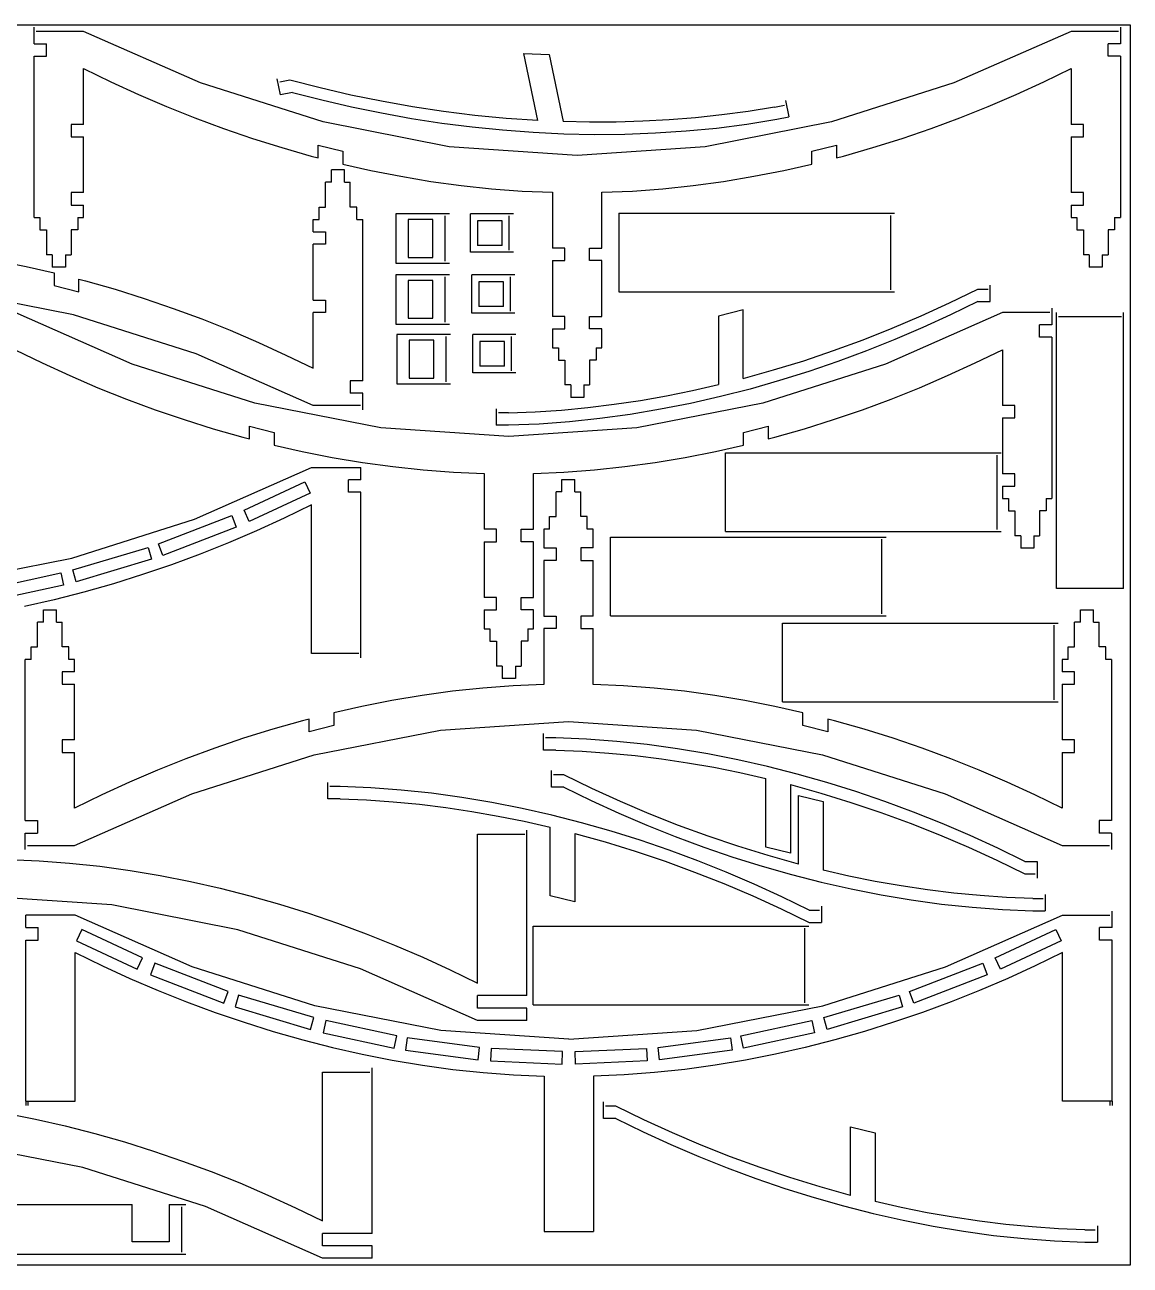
# Model space of a CAD drawing. Extents: x -2700 to 2700, y -1800 to 1800.
# Drawn here: x -510 to 2700, y -1800 to 1800 of the extents above; entities that cross this region are included whole.
import ezdxf

# ---------------------------------------------------------------- set-up
doc = ezdxf.new("R2010")
doc.units = 0
doc.header["$MEASUREMENT"] = 0
doc.layers.get('0').update_dxf_attribs({"linetype": 'CONTINUOUS'})

msp = doc.modelspace()

# ---------------------------------------------------------------- linework, layer by layer
for p, q in [((-2700, 1800), (2641.9, 1800)), ((2641.9, 1800), (2700, 1800)), ((2700, 1800), (2700, -1800)), ((-482.9, 1745), (-482.9, 1793)), ((-339.5, 1781), (-476.9, 1781)), ((0.6, 1631.4), (-339.5, 1781)), ((2528.3, 1781), (2188.2, 1631.4)), ((2665.7, 1781), (2528.3, 1781)), ((2671.7, 1793), (2671.7, 1745)), ((-482.9, 1745), (-447.1, 1745)), ((-447.1, 1709), (-447.1, 1745)), ((2635.8, 1709), (2635.8, 1745)), ((2671.7, 1745), (2635.8, 1745)), ((-482.9, 1709), (-447.1, 1709)), ((-482.9, 1240.9), (-482.9, 1709)), ((939.3, 1717.2), (1013.2, 1713.9)), ((979.4, 1522.1), (939.3, 1717.2)), ((1013.2, 1713.9), (1053.2, 1518.9)), ((2671.7, 1709), (2635.8, 1709)), ((2671.7, 1709), (2671.7, 1240.9)), ((-339.5, 1510.9), (-339.5, 1673)), ((-339.5, 1673), (-260.3, 1634.4)), ((2449, 1634.4), (2528.3, 1673)), ((2528.3, 1673), (2528.3, 1510.9)), ((-260.3, 1634.4), (-180, 1597.6)), ((356.4, 1518), (0.6, 1631.4)), ((232.2, 1596.6), (222.5, 1643.6)), ((260.1, 1639.1), (230.8, 1633.1)), ((347.9, 1616.6), (260.1, 1639.1)), ((2188.2, 1631.4), (1832.3, 1518)), ((2368.7, 1597.6), (2449, 1634.4)), ((-180, 1597.6), (-98.6, 1562.7)), ((267.3, 1603.8), (232.2, 1596.6)), ((267.3, 1603.8), (352.7, 1581.9)), ((436.5, 1596.2), (347.9, 1616.6)), ((525.9, 1578), (436.5, 1596.2)), ((2287.3, 1562.7), (2368.7, 1597.6)), ((-98.6, 1562.7), (-16.2, 1529.8)), ((352.7, 1581.9), (438.8, 1562)), ((438.8, 1562), (525.5, 1544.2)), ((615.7, 1562.1), (525.9, 1578)), ((706.1, 1548.5), (615.7, 1562.1)), ((796.9, 1537.2), (706.1, 1548.5)), ((1590.8, 1548.8), (1514.6, 1538.5)), ((1666.7, 1561.1), (1590.8, 1548.8)), ((1666.7, 1561.1), (1695.9, 1567.1)), ((1699.4, 1580.1), (1709, 1533.1)), ((2204.9, 1529.8), (2287.3, 1562.7)), ((-16.2, 1529.8), (67.1, 1498.9)), ((722.8, 1446.1), (356.4, 1518)), ((525.5, 1544.2), (612.8, 1528.5)), ((612.8, 1528.5), (700.6, 1515)), ((700.6, 1515), (788.8, 1503.7)), ((888, 1528.4), (796.9, 1537.2)), ((979.4, 1522.1), (888, 1528.4)), ((1130.3, 1517.3), (1053.2, 1518.9)), ((1207.4, 1517.6), (1130.3, 1517.3)), ((1284.5, 1519.9), (1207.4, 1517.6)), ((1361.4, 1524.1), (1284.5, 1519.9)), ((1438.1, 1530.3), (1361.4, 1524.1)), ((1514.6, 1538.5), (1438.1, 1530.3)), ((1832.3, 1518), (1466, 1446.1)), ((1586.4, 1511.8), (1673.9, 1525.9)), ((1673.9, 1525.9), (1709, 1533.1)), ((2121.6, 1498.9), (2204.9, 1529.8)), ((-375.4, 1510.9), (-375.4, 1474.9)), ((-339.5, 1510.9), (-375.4, 1510.9)), ((67.1, 1498.9), (151.2, 1470.1)), ((788.8, 1503.7), (877.3, 1494.7)), ((877.3, 1494.7), (966, 1488.1)), ((966, 1488.1), (1054.9, 1483.8)), ((1054.9, 1483.8), (1143.8, 1482)), ((1143.8, 1482), (1232.7, 1482.7)), ((1232.7, 1482.7), (1321.5, 1486)), ((1321.5, 1486), (1410.1, 1491.9)), ((1410.1, 1491.9), (1498.4, 1500.5)), ((1498.4, 1500.5), (1586.4, 1511.8)), ((2037.5, 1470.1), (2121.6, 1498.9)), ((2564.1, 1510.9), (2528.3, 1510.9)), ((2564.1, 1474.9), (2564.1, 1510.9)), ((-375.4, 1474.9), (-339.5, 1474.9)), ((-339.5, 1312.9), (-339.5, 1474.9)), ((151.2, 1470.1), (236.1, 1443.5)), ((236.1, 1443.5), (321.6, 1419.1)), ((341.6, 1414), (341.6, 1450.9)), ((341.6, 1450.9), (413.3, 1432.9)), ((1094.4, 1420.9), (722.8, 1446.1)), ((1466, 1446.1), (1094.4, 1420.9)), ((1775.5, 1432.9), (1847.2, 1450.9)), ((1847.2, 1450.9), (1847.2, 1414)), ((1867.1, 1419.1), (1952.7, 1443.5)), ((1952.7, 1443.5), (2037.5, 1470.1)), ((2528.3, 1474.9), (2564.1, 1474.9)), ((2528.3, 1474.9), (2528.3, 1312.9)), ((321.6, 1419.1), (341.6, 1414)), ((413.3, 1432.9), (413.3, 1395.9)), ((1775.5, 1395.9), (1775.5, 1432.9)), ((1847.2, 1414), (1867.1, 1419.1)), ((380.5, 1343.1), (380.5, 1379.1)), ((418.5, 1379.1), (380.5, 1379.1)), ((413.3, 1395.9), (494.6, 1377.5)), ((418.5, 1343.1), (418.5, 1379.1)), ((494.6, 1377.5), (581.8, 1360.3)), ((1606.9, 1360.3), (1694.2, 1377.5)), ((1694.2, 1377.5), (1775.5, 1395.9)), ((380.5, 1343.1), (363.6, 1343.1)), ((363.6, 1271.1), (363.6, 1343.1)), ((418.5, 1343.1), (435.3, 1343.1)), ((435.3, 1271.1), (435.3, 1343.1)), ((581.8, 1360.3), (669.4, 1345.6)), ((669.4, 1345.6), (757.4, 1333.6)), ((757.4, 1333.6), (845.7, 1324.2)), ((1343.1, 1324.2), (1431.3, 1333.6)), ((1431.3, 1333.6), (1519.3, 1345.6)), ((1519.3, 1345.6), (1606.9, 1360.3)), ((-375.4, 1312.9), (-375.4, 1276.9)), ((-339.5, 1312.9), (-375.4, 1312.9)), ((845.7, 1324.2), (934.1, 1317.6)), ((934.1, 1317.6), (1022.7, 1313.8)), ((1022.7, 1313.8), (1022.7, 1151.8)), ((1166.1, 1313.8), (1254.6, 1317.6)), ((1166.1, 1151.8), (1166.1, 1313.8)), ((1254.6, 1317.6), (1343.1, 1324.2)), ((2564.1, 1312.9), (2528.3, 1312.9)), ((2564.1, 1276.9), (2564.1, 1312.9)), ((-375.4, 1276.9), (-339.5, 1276.9)), ((-339.5, 1240.9), (-339.5, 1276.9)), ((344.6, 1235.1), (344.6, 1271.1)), ((344.6, 1271.1), (363.6, 1271.1)), ((454.3, 1271.1), (435.3, 1271.1)), ((454.3, 1235.1), (454.3, 1271.1)), ((2528.3, 1276.9), (2564.1, 1276.9)), ((2528.3, 1276.9), (2528.3, 1240.9)), ((-482.9, 1240.9), (-466.1, 1240.9)), ((-466.1, 1240.9), (-466.1, 1204.8)), ((-356.4, 1240.9), (-356.4, 1204.8)), ((-356.4, 1240.9), (-339.5, 1240.9)), ((327.8, 1235.1), (344.6, 1235.1)), ((327.8, 1199.1), (327.8, 1235.1)), ((454.3, 1235.1), (471.2, 1235.1)), ((471.2, 766.9), (471.2, 1235.1)), ((723.1, 1251.7), (567.1, 1251.7)), ((567.1, 1251.7), (567.1, 1108.3)), ((675.1, 1234.8), (603.1, 1234.8)), ((603.1, 1234.8), (603.1, 1125.1)), ((675.1, 1125.1), (675.1, 1234.8)), ((711.1, 1114.3), (711.1, 1245.7)), ((784.5, 1139.7), (784.5, 1251.6)), ((908.9, 1251.6), (784.5, 1251.6)), ((876.7, 1231.5), (804.7, 1231.5)), ((804.7, 1231.5), (804.7, 1159.8)), ((876.7, 1159.8), (876.7, 1231.5)), ((896.9, 1145.7), (896.9, 1245.6)), ((1214.9, 1253), (2015.6, 1253)), ((1214.9, 1253), (1214.9, 1024.9)), ((2003.6, 1247), (2003.6, 1030.9)), ((2528.3, 1240.9), (2545.1, 1240.9)), ((2545.1, 1240.9), (2545.1, 1204.8)), ((2654.8, 1240.9), (2654.8, 1204.8)), ((2654.8, 1240.9), (2671.7, 1240.9)), ((-466.1, 1204.8), (-447.1, 1204.8)), ((-447.1, 1204.8), (-447.1, 1132.8)), ((-375.4, 1204.8), (-375.4, 1132.8)), ((-356.4, 1204.8), (-375.4, 1204.8)), ((327.8, 1199.1), (363.6, 1199.1)), ((363.6, 1199.1), (363.6, 1163.1)), ((2545.1, 1204.8), (2564.1, 1204.8)), ((2564.1, 1204.8), (2564.1, 1132.8)), ((2635.8, 1204.8), (2635.8, 1132.8)), ((2654.8, 1204.8), (2635.8, 1204.8)), ((363.6, 1163.1), (327.8, 1163.1)), ((327.8, 1001), (327.8, 1163.1)), ((876.7, 1159.8), (804.7, 1159.8)), ((-430.2, 1132.8), (-447.1, 1132.8)), ((-430.2, 1132.8), (-430.2, 1096.8)), ((-392.2, 1132.8), (-375.4, 1132.8)), ((-392.2, 1132.8), (-392.2, 1096.8)), ((603.1, 1125.1), (675.1, 1125.1)), ((908.9, 1139.7), (784.5, 1139.7)), ((1058.5, 1151.8), (1022.7, 1151.8)), ((1058.5, 1115.8), (1058.5, 1151.8)), ((1130.2, 1115.8), (1130.2, 1151.8)), ((1130.2, 1151.8), (1166.1, 1151.8)), ((2581, 1132.8), (2564.1, 1132.8)), ((2581, 1132.8), (2581, 1096.8)), ((2619, 1132.8), (2619, 1096.8)), ((2619, 1132.8), (2635.8, 1132.8)), ((-593.6, 1115.7), (-506.3, 1098.5)), ((-506.3, 1098.5), (-425, 1080.1)), ((-392.2, 1096.8), (-430.2, 1096.8)), ((-425, 1080.1), (-425, 1043)), ((567.1, 1108.3), (723.1, 1108.3)), ((1022.7, 1115.8), (1058.5, 1115.8)), ((1022.7, 1115.8), (1022.7, 953.7)), ((1166.1, 1115.8), (1130.2, 1115.8)), ((1166.1, 953.7), (1166.1, 1115.8)), ((2619, 1096.8), (2581, 1096.8)), ((-353.3, 1025), (-353.3, 1061.9)), ((-353.3, 1061.9), (-333.4, 1056.8)), ((-333.4, 1056.8), (-247.8, 1032.5)), ((723.1, 1074.7), (567.1, 1074.7)), ((567.1, 1074.7), (567.1, 931.3)), ((603.1, 1057.8), (603.1, 948.1)), ((675.1, 1057.8), (603.1, 1057.8)), ((675.1, 948.1), (675.1, 1057.8)), ((711.1, 937.3), (711.1, 1068.7)), ((912.6, 1074.6), (788.2, 1074.6)), ((788.2, 962.7), (788.2, 1074.6)), ((808.4, 1054.5), (808.4, 982.8)), ((880.4, 1054.5), (808.4, 1054.5)), ((880.4, 982.8), (880.4, 1054.5)), ((900.6, 968.7), (900.6, 1068.6)), ((2293.1, 996.8), (2293.1, 1044.8)), ((-368.2, 958), (-734.5, 1029.9)), ((-425, 1043), (-353.3, 1025)), ((-247.8, 1032.5), (-163, 1005.9)), ((1214.9, 1024.9), (2015.6, 1024.9)), ((2175.7, 993.1), (2257.2, 1032.8)), ((2257.2, 1032.8), (2287.1, 1032.8)), ((-163, 1005.9), (-78.9, 977.1)), ((-78.9, 977.1), (4.4, 946.2)), ((327.8, 1001), (363.6, 1001)), ((363.6, 1001), (363.6, 965)), ((880.4, 982.8), (808.4, 982.8)), ((1576.1, 972.7), (1504.4, 954.7)), ((1576.1, 773.6), (1576.1, 972.7)), ((2092.9, 955.3), (2175.7, 993.1)), ((2257.2, 996.8), (2178, 958.2)), ((2257.2, 996.8), (2293.1, 996.8)), ((2472.8, 977.2), (2472.8, 929.2)), ((-198.2, 815.5), (-538.4, 965.2)), ((-12.3, 844.6), (-368.2, 958)), ((4.4, 946.2), (86.8, 913.3)), ((363.6, 965), (327.8, 965)), ((327.8, 803), (327.8, 965)), ((603.1, 948.1), (675.1, 948.1)), ((912.6, 962.7), (788.2, 962.7)), ((1058.5, 953.7), (1022.7, 953.7)), ((1058.5, 917.7), (1058.5, 953.7)), ((1130.2, 917.7), (1130.2, 953.7)), ((1130.2, 953.7), (1166.1, 953.7)), ((1504.4, 954.7), (1504.4, 755.6)), ((2329.5, 965.2), (1989.3, 815.5)), ((2009.1, 919.6), (2092.9, 955.3)), ((2178, 958.2), (2097.6, 921.4)), ((2466.8, 965.2), (2329.5, 965.2)), ((2486.2, 164.3), (2486.2, 964.9)), ((2675, 952.9), (2492.2, 952.9)), ((2681, 164.3), (2681, 964.9)), ((86.8, 913.3), (168.2, 878.4)), ((567.1, 931.3), (723.1, 931.3)), ((726.1, 901.4), (570.1, 901.4)), ((570.1, 901.4), (570.1, 758)), ((915.6, 901.4), (791.2, 901.4)), ((791.2, 789.5), (791.2, 901.4)), ((1022.7, 917.7), (1058.5, 917.7)), ((1022.7, 917.7), (1022.7, 862.7)), ((1166.1, 917.7), (1130.2, 917.7)), ((1166.1, 862.7), (1166.1, 917.7)), ((1924.3, 885.9), (2009.1, 919.6)), ((2097.6, 921.4), (2016.2, 886.5)), ((2472.8, 929.2), (2437, 929.2)), ((2437, 893.1), (2437, 929.2)), ((168.2, 878.4), (248.5, 841.6)), ((606.1, 884.6), (606.1, 774.9)), ((678.1, 884.6), (606.1, 884.6)), ((678.1, 774.9), (678.1, 884.6)), ((714.1, 764), (714.1, 895.4)), ((811.4, 881.3), (811.4, 809.6)), ((883.4, 881.3), (811.4, 881.3)), ((883.4, 809.6), (883.4, 881.3)), ((903.6, 795.5), (903.6, 895.4)), ((1838.5, 854.4), (1924.3, 885.9)), ((2016.2, 886.5), (1933.9, 853.6)), ((2472.8, 893.1), (2437, 893.1)), ((2472.8, 893.1), (2472.8, 425)), ((-538.4, 857.1), (-459.1, 818.5)), ((327.8, 694.9), (-12.3, 844.6)), ((248.5, 841.6), (327.8, 803)), ((1022.7, 862.7), (1039.5, 862.7)), ((1039.5, 862.7), (1039.5, 826.7)), ((1149.2, 862.7), (1149.2, 826.7)), ((1149.2, 862.7), (1166.1, 862.7)), ((1751.8, 825.1), (1838.5, 854.4)), ((1933.9, 853.6), (1850.6, 822.7)), ((2250.2, 818.5), (2329.5, 857.1)), ((2329.5, 857.1), (2329.5, 695.1)), ((-459.1, 818.5), (-378.8, 781.7)), ((157.6, 702.1), (-198.2, 815.5)), ((883.4, 809.6), (811.4, 809.6)), ((1039.5, 826.7), (1058.5, 826.7)), ((1058.5, 826.7), (1058.5, 754.7)), ((1130.2, 826.7), (1130.2, 754.7)), ((1149.2, 826.7), (1130.2, 826.7)), ((1576.1, 773.6), (1664.3, 798.2)), ((1989.3, 815.5), (1633.5, 702.1)), ((1664.3, 798.2), (1751.8, 825.1)), ((1766.5, 793.9), (1681.6, 767.3)), ((1850.6, 822.7), (1766.5, 793.9)), ((2169.9, 781.7), (2250.2, 818.5)), ((-378.8, 781.7), (-297.4, 746.8)), ((435.3, 766.9), (435.3, 730.9)), ((471.2, 766.9), (435.3, 766.9)), ((570.1, 758), (726.1, 758)), ((606.1, 774.9), (678.1, 774.9)), ((915.6, 789.5), (791.2, 789.5)), ((1681.6, 767.3), (1596, 742.9)), ((2088.5, 746.8), (2169.9, 781.7)), ((-297.4, 746.8), (-215, 713.9)), ((471.2, 730.9), (435.3, 730.9)), ((471.2, 682.9), (471.2, 730.9)), ((1075.4, 754.7), (1058.5, 754.7)), ((1075.4, 754.7), (1075.4, 718.7)), ((1113.4, 754.7), (1113.4, 718.7)), ((1113.4, 754.7), (1130.2, 754.7)), ((1277.7, 710.1), (1353.6, 723.4)), ((1353.6, 723.4), (1429.2, 738.6)), ((1509.8, 720.9), (1423.1, 701.3)), ((1429.2, 738.6), (1504.4, 755.6)), ((1596, 742.9), (1509.8, 720.9)), ((2006.1, 713.9), (2088.5, 746.8)), ((-215, 713.9), (-131.7, 683)), ((524, 630.2), (157.6, 702.1)), ((465.2, 694.9), (327.8, 694.9)), ((859.2, 685.6), (859.2, 637.6)), ((1048.5, 682), (1125.1, 689.4)), ((1113.4, 718.7), (1075.4, 718.7)), ((1125.1, 689.4), (1201.5, 698.7)), ((1201.5, 698.7), (1277.7, 710.1)), ((1335.9, 684.1), (1248.2, 669.4)), ((1633.5, 702.1), (1267.1, 630.2)), ((1423.1, 701.3), (1335.9, 684.1)), ((1922.8, 683), (2006.1, 713.9)), ((2365.3, 695.1), (2329.5, 695.1)), ((2365.3, 659.1), (2365.3, 695.1)), ((-131.7, 683), (-47.6, 654.2)), ((-47.6, 654.2), (37.3, 627.6)), ((895, 673.6), (865.2, 673.6)), ((895, 673.6), (971.8, 676.8)), ((971.8, 676.8), (1048.5, 682)), ((1072, 648), (983.6, 641.4)), ((1160.3, 657.4), (1072, 648)), ((1248.2, 669.4), (1160.3, 657.4)), ((1753.8, 627.6), (1838.7, 654.2)), ((1838.7, 654.2), (1922.8, 683)), ((2329.5, 659.1), (2329.5, 497)), ((2329.5, 659.1), (2365.3, 659.1)), ((37.3, 627.6), (122.8, 603.3)), ((142.8, 598.2), (142.8, 635.1)), ((142.8, 635.1), (214.4, 617.1)), ((214.4, 617.1), (214.4, 580)), ((895.6, 605.1), (524, 630.2)), ((895, 637.6), (859.2, 637.6)), ((983.6, 641.4), (895, 637.6)), ((1267.1, 630.2), (895.6, 605.1)), ((1576.7, 617.1), (1648.4, 635.1)), ((1576.7, 580), (1576.7, 617.1)), ((1648.4, 635.1), (1648.4, 598.2)), ((1668.3, 603.3), (1753.8, 627.6)), ((122.8, 603.3), (142.8, 598.2)), ((214.4, 580), (295.8, 561.6)), ((1495.3, 561.6), (1576.7, 580)), ((1648.4, 598.2), (1668.3, 603.3)), ((295.8, 561.6), (383, 544.4)), ((383, 544.4), (470.6, 529.8)), ((1320.5, 529.8), (1408.1, 544.4)), ((1408.1, 544.4), (1495.3, 561.6)), ((1524.9, 329.1), (1524.9, 557.3)), ((1524.9, 557.3), (2325.6, 557.3)), ((2313.6, 335.1), (2313.6, 551.3)), ((-17.3, 365.5), (322.8, 515.1)), ((322.8, 515.1), (466.2, 515.1)), ((466.2, 479.1), (466.2, 515.1)), ((470.6, 529.8), (558.6, 517.7)), ((558.6, 517.7), (646.8, 508.4)), ((646.8, 508.4), (735.3, 501.8)), ((1055.8, 501.8), (1144.3, 508.4)), ((1144.3, 508.4), (1232.5, 517.7)), ((1232.5, 517.7), (1320.5, 529.8)), ((126.8, 391.2), (303.3, 473.6)), ((303.3, 473.6), (318.5, 441)), ((466.2, 479.1), (430.3, 479.1)), ((430.3, 443.1), (430.3, 479.1)), ((735.3, 501.8), (823.9, 498)), ((823.9, 498), (823.9, 335.9)), ((967.2, 498), (1055.8, 501.8)), ((967.2, 335.9), (967.2, 498)), ((1049.7, 480.6), (1087.7, 480.6)), ((1049.7, 444.6), (1049.7, 480.6)), ((1087.7, 444.6), (1087.7, 480.6)), ((2365.3, 497), (2329.5, 497)), ((2365.3, 461), (2365.3, 497)), ((318.5, 441), (142, 358.6)), ((466.2, 443.1), (430.3, 443.1)), ((466.2, -37), (466.2, 443.1)), ((1049.7, 444.6), (1032.8, 444.6)), ((1032.8, 372.6), (1032.8, 444.6)), ((1087.7, 444.6), (1104.5, 444.6)), ((1104.5, 372.6), (1104.5, 444.6)), ((2329.5, 461), (2365.3, 461)), ((2329.5, 461), (2329.5, 425)), ((322.8, 407.1), (243.5, 368.5)), ((322.8, -25), (322.8, 407.1)), ((2329.5, 425), (2346.3, 425)), ((2346.3, 425), (2346.3, 389)), ((2456, 425), (2456, 389)), ((2456, 425), (2472.8, 425)), ((-373.2, 252.1), (-17.3, 365.5)), ((-121.9, 293.7), (91.1, 375.7)), ((91.1, 375.7), (104, 342.1)), ((142, 358.6), (126.8, 391.2)), ((243.5, 368.5), (163.2, 331.7)), ((1013.8, 372.6), (1032.8, 372.6)), ((1013.8, 336.5), (1013.8, 372.6)), ((1123.5, 372.6), (1104.5, 372.6)), ((1123.5, 336.5), (1123.5, 372.6)), ((2346.3, 389), (2365.3, 389)), ((2365.3, 389), (2365.3, 317)), ((2437, 389), (2437, 317)), ((2456, 389), (2437, 389)), ((104, 342.1), (-109, 260.2)), ((163.2, 331.7), (81.8, 296.8)), ((859.7, 335.9), (823.9, 335.9)), ((859.7, 299.9), (859.7, 335.9)), ((931.4, 299.9), (931.4, 335.9)), ((931.4, 335.9), (967.2, 335.9)), ((1013.8, 336.5), (997, 336.5)), ((997, 336.5), (997, 281.6)), ((1140.4, 336.5), (1123.5, 336.5)), ((1140.4, 281.6), (1140.4, 336.5)), ((1524.9, 329.1), (2325.6, 329.1)), ((-109, 260.2), (-121.9, 293.7)), ((81.8, 296.8), (-0.6, 263.9)), ((823.9, 299.9), (823.9, 137.9)), ((823.9, 299.9), (859.7, 299.9)), ((967.2, 299.9), (931.4, 299.9)), ((967.2, 137.9), (967.2, 299.9)), ((1190.6, 312.7), (1991.2, 312.7)), ((1190.6, 84.6), (1190.6, 312.7)), ((1979.2, 90.6), (1979.2, 306.7)), ((2382.1, 317), (2365.3, 317)), ((2382.1, 317), (2382.1, 280.9)), ((2420.2, 317), (2420.2, 280.9)), ((2420.2, 317), (2437, 317)), ((-739.5, 180.2), (-373.2, 252.1)), ((-370.7, 217.9), (-152.1, 283.4)), ((-152.1, 283.4), (-141.8, 248.9)), ((-0.6, 263.9), (-83.9, 233)), ((997, 281.6), (1032.8, 281.6)), ((1032.8, 281.6), (1032.8, 245.6)), ((1104.5, 281.6), (1104.5, 245.6)), ((1140.4, 281.6), (1104.5, 281.6)), ((2420.2, 280.9), (2382.1, 280.9)), ((-360.6, 183.3), (-370.7, 217.9)), ((-141.8, 248.9), (-360.6, 183.3)), ((-83.9, 233), (-168, 204.2)), ((1032.8, 245.6), (997, 245.6)), ((997, 245.6), (997, 83.5)), ((1104.5, 245.6), (1140.4, 245.6)), ((1140.4, 83.5), (1140.4, 245.6)), ((-611.3, 164.6), (-405.5, 209.1)), ((-405.5, 209.1), (-397.9, 173.9)), ((-168, 204.2), (-252.8, 177.6)), ((-397.9, 173.9), (-603.7, 129.4)), ((-338.4, 153.2), (-424.6, 131.2)), ((-252.8, 177.6), (-338.4, 153.2)), ((2681, 164.3), (2486.2, 164.3)), ((-424.6, 131.2), (-511.3, 111.6)), ((859.7, 137.9), (823.9, 137.9)), ((859.7, 101.8), (859.7, 137.9)), ((931.4, 101.8), (931.4, 137.9)), ((931.4, 137.9), (967.2, 137.9)), ((-455.9, 66.5), (-455.9, 102.5)), ((-455.9, 102.5), (-417.9, 102.5)), ((-417.9, 66.5), (-417.9, 102.5)), ((823.9, 101.8), (823.9, 46.9)), ((823.9, 101.8), (859.7, 101.8)), ((967.2, 101.8), (931.4, 101.8)), ((967.2, 46.9), (967.2, 101.8)), ((997, 83.5), (1032.8, 83.5)), ((1032.8, 83.5), (1032.8, 47.5)), ((1140.4, 83.5), (1104.5, 83.5)), ((1104.5, 83.5), (1104.5, 47.5)), ((1190.6, 84.6), (1991.2, 84.6)), ((2555.3, 102.5), (2593.3, 102.5)), ((2555.3, 66.5), (2555.3, 102.5)), ((2593.3, 66.5), (2593.3, 102.5)), ((-455.9, 66.5), (-472.8, 66.5)), ((-472.8, -5.6), (-472.8, 66.5)), ((-417.9, 66.5), (-401.1, 66.5)), ((-401.1, -5.6), (-401.1, 66.5)), ((823.9, 46.9), (840.7, 46.9)), ((840.7, 46.9), (840.7, 10.9)), ((950.4, 46.9), (967.2, 46.9)), ((950.4, 46.9), (950.4, 10.9)), ((1032.8, 47.5), (997, 47.5)), ((997, 47.5), (997, -114.6)), ((1104.5, 47.5), (1140.4, 47.5)), ((1140.4, -114.6), (1140.4, 47.5)), ((1690.6, 63.3), (2491.2, 63.3)), ((1690.6, -164.8), (1690.6, 63.3)), ((2479.2, -158.8), (2479.2, 57.3)), ((2538.4, -5.6), (2538.4, 66.5)), ((2555.3, 66.5), (2538.4, 66.5)), ((2593.3, 66.5), (2610.1, 66.5)), ((2610.1, -5.6), (2610.1, 66.5)), ((840.7, 10.9), (859.7, 10.9)), ((859.7, 10.9), (859.7, -61.2)), ((931.4, 10.9), (931.4, -61.2)), ((950.4, 10.9), (931.4, 10.9)), ((-491.8, -41.6), (-491.8, -5.6)), ((-491.8, -5.6), (-472.8, -5.6)), ((-382.1, -5.6), (-401.1, -5.6)), ((-382.1, -41.6), (-382.1, -5.6)), ((460.2, -25), (322.8, -25)), ((2519.4, -5.6), (2538.4, -5.6)), ((2519.4, -41.6), (2519.4, -5.6)), ((2629.1, -5.6), (2610.1, -5.6)), ((2629.1, -41.6), (2629.1, -5.6)), ((-508.6, -509.7), (-508.6, -41.6)), ((-491.8, -41.6), (-508.6, -41.6)), ((-365.2, -41.6), (-382.1, -41.6)), ((-365.2, -77.6), (-365.2, -41.6)), ((876.5, -61.2), (859.7, -61.2)), ((876.5, -61.2), (876.5, -97.2)), ((914.6, -61.2), (914.6, -97.2)), ((914.6, -61.2), (931.4, -61.2)), ((2502.6, -41.6), (2502.6, -77.6)), ((2519.4, -41.6), (2502.6, -41.6)), ((2646, -41.6), (2629.1, -41.6)), ((2646, -41.6), (2646, -509.7)), ((-365.2, -77.6), (-401.1, -77.6)), ((-401.1, -77.6), (-401.1, -113.6)), ((914.6, -97.2), (876.5, -97.2)), ((2538.4, -77.6), (2502.6, -77.6)), ((2538.4, -113.6), (2538.4, -77.6)), ((-401.1, -113.6), (-365.2, -113.6)), ((-365.2, -275.7), (-365.2, -113.6)), ((731.7, -134.3), (643.7, -146.4)), ((820, -125), (731.7, -134.3)), ((908.4, -118.3), (820, -125)), ((997, -114.6), (908.4, -118.3)), ((1228.9, -118.3), (1140.4, -114.6)), ((1317.4, -125), (1228.9, -118.3)), ((1405.6, -134.3), (1317.4, -125)), ((1493.6, -146.4), (1405.6, -134.3)), ((2502.6, -113.6), (2538.4, -113.6)), ((2502.6, -113.6), (2502.6, -275.7)), ((468.9, -178.2), (387.6, -196.6)), ((556.1, -161), (468.9, -178.2)), ((643.7, -146.4), (556.1, -161)), ((1581.2, -161), (1493.6, -146.4)), ((1668.5, -178.2), (1581.2, -161)), ((1749.8, -196.6), (1668.5, -178.2)), ((1690.6, -164.8), (2491.2, -164.8)), ((315.9, -214.8), (296, -219.8)), ((315.9, -251.7), (315.9, -214.8)), ((387.6, -196.6), (387.6, -233.6)), ((1749.8, -233.6), (1749.8, -196.6)), ((1841.4, -219.8), (1821.5, -214.8)), ((1821.5, -214.8), (1821.5, -251.7)), ((210.4, -244.2), (125.5, -270.8)), ((296, -219.8), (210.4, -244.2)), ((387.6, -233.6), (315.9, -251.7)), ((330.7, -318.7), (697.1, -246.8)), ((697.1, -246.8), (1068.7, -221.6)), ((1068.7, -221.6), (1440.3, -246.8)), ((1440.3, -246.8), (1806.6, -318.7)), ((1821.5, -251.7), (1749.8, -233.6)), ((1927, -244.2), (1841.4, -219.8)), ((2011.9, -270.8), (1927, -244.2)), ((-401.1, -275.7), (-401.1, -311.7)), ((-365.2, -275.7), (-401.1, -275.7)), ((125.5, -270.8), (41.4, -299.6)), ((996.4, -305.2), (996.4, -257.2)), ((1032.2, -269.2), (1002.4, -269.2)), ((1120.8, -273), (1032.2, -269.2)), ((1209.2, -279.6), (1120.8, -273)), ((1297.5, -289), (1209.2, -279.6)), ((2096, -299.6), (2011.9, -270.8)), ((2538.4, -275.7), (2502.6, -275.7)), ((2538.4, -311.7), (2538.4, -275.7)), ((-401.1, -311.7), (-365.2, -311.7)), ((-365.2, -473.7), (-365.2, -311.7)), ((41.4, -299.6), (-41.9, -330.5)), ((-25.1, -432.1), (330.7, -318.7)), ((1032.2, -305.2), (996.4, -305.2)), ((1032.2, -305.2), (1109, -308.4)), ((1109, -308.4), (1185.7, -313.6)), ((1185.7, -313.6), (1262.3, -320.9)), ((1262.3, -320.9), (1338.7, -330.3)), ((1385.4, -301), (1297.5, -289)), ((1473.1, -315.7), (1385.4, -301)), ((1560.3, -332.8), (1473.1, -315.7)), ((1806.6, -318.7), (2162.5, -432.1)), ((2179.2, -330.5), (2096, -299.6)), ((2502.6, -311.7), (2502.6, -473.7)), ((2502.6, -311.7), (2538.4, -311.7)), ((-41.9, -330.5), (-124.3, -363.4)), ((1338.7, -330.3), (1414.9, -341.7)), ((1414.9, -341.7), (1490.8, -355)), ((1490.8, -355), (1566.4, -370.2)), ((1647.1, -352.5), (1560.3, -332.8)), ((1733.2, -374.5), (1647.1, -352.5)), ((2261.6, -363.4), (2179.2, -330.5)), ((-124.3, -363.4), (-205.6, -398.3)), ((1019.6, -412.6), (1019.6, -364.6)), ((1055.4, -376.6), (1025.6, -376.6)), ((1136.9, -416.3), (1055.4, -376.6)), ((1566.4, -370.2), (1641.6, -387.2)), ((1641.6, -586.4), (1641.6, -387.2)), ((1818.8, -398.9), (1733.2, -374.5)), ((2343, -398.3), (2261.6, -363.4)), ((-205.6, -398.3), (-286, -435.1)), ((370, -446.7), (370, -398.7)), ((405.8, -410.7), (376, -410.7)), ((494.4, -414.5), (405.8, -410.7)), ((582.9, -421.1), (494.4, -414.5)), ((671.1, -430.4), (582.9, -421.1)), ((759.1, -442.5), (671.1, -430.4)), ((1055.4, -412.6), (1019.6, -412.6)), ((1055.4, -412.6), (1134.6, -451.2)), ((1219.7, -454), (1136.9, -416.3)), ((1713.3, -405.2), (1713.3, -604.4)), ((1713.3, -405.2), (1801.5, -429.8)), ((1801.5, -429.8), (1889, -456.7)), ((1903.7, -425.5), (1818.8, -398.9)), ((1987.8, -454.3), (1903.7, -425.5)), ((2423.4, -435.1), (2343, -398.3)), ((-365.2, -581.8), (-25.1, -432.1)), ((-286, -435.1), (-365.2, -473.7)), ((405.8, -446.7), (370, -446.7)), ((405.8, -446.7), (482.6, -449.8)), ((482.6, -449.8), (559.4, -455.1)), ((559.4, -455.1), (636, -462.4)), ((636, -462.4), (712.4, -471.8)), ((846.7, -457.1), (759.1, -442.5)), ((933.9, -474.3), (846.7, -457.1)), ((1134.6, -451.2), (1215, -488)), ((1303.5, -489.8), (1219.7, -454)), ((1736.5, -436.6), (1808.2, -454.6)), ((1736.5, -635.7), (1736.5, -436.6)), ((1808.2, -454.6), (1808.2, -653.8)), ((1889, -456.7), (1975.7, -486)), ((2071.1, -485.2), (1987.8, -454.3)), ((2162.5, -432.1), (2502.6, -581.8)), ((2502.6, -473.7), (2423.4, -435.1)), ((712.4, -471.8), (788.5, -483.1)), ((788.5, -483.1), (864.4, -496.4)), ((864.4, -496.4), (940, -511.6)), ((1020.7, -493.9), (933.9, -474.3)), ((1106.9, -516), (1020.7, -493.9)), ((1215, -488), (1296.4, -522.9)), ((1388.4, -523.5), (1303.5, -489.8)), ((1975.7, -486), (2061.5, -517.5)), ((2153.5, -518.1), (2071.1, -485.2)), ((-508.6, -509.7), (-472.8, -509.7)), ((-472.8, -509.7), (-472.8, -545.7)), ((940, -511.6), (1015.2, -528.6)), ((948.3, -1017.6), (948.3, -537.4)), ((1015.2, -727.8), (1015.2, -528.6)), ((1192.4, -540.3), (1106.9, -516)), ((1296.4, -522.9), (1378.7, -555.8)), ((1474.2, -555), (1388.4, -523.5)), ((2061.5, -517.5), (2146.3, -551.2)), ((2234.8, -553), (2153.5, -518.1)), ((2610.1, -509.7), (2610.1, -545.7)), ((2646, -509.7), (2610.1, -509.7)), ((-508.6, -545.7), (-472.8, -545.7)), ((-508.6, -593.8), (-508.6, -545.7)), ((805, -549.4), (942.3, -549.4)), ((805, -981.5), (805, -549.4)), ((1086.9, -546.7), (1175.1, -571.2)), ((1086.9, -546.7), (1086.9, -745.8)), ((1175.1, -571.2), (1262.6, -598.1)), ((1277.3, -566.9), (1192.4, -540.3)), ((1361.4, -595.7), (1277.3, -566.9)), ((1378.7, -555.8), (1462, -586.7)), ((1560.8, -584.2), (1474.2, -555)), ((2146.3, -551.2), (2230.2, -586.9)), ((2315.2, -589.8), (2234.8, -553)), ((2646, -545.7), (2610.1, -545.7)), ((2646, -545.7), (2646, -593.8)), ((-502.6, -581.8), (-365.2, -581.8)), ((1262.6, -598.1), (1349.3, -627.4)), ((1444.7, -626.6), (1361.4, -595.7)), ((1462, -586.7), (1546.1, -615.5)), ((1648.3, -611.2), (1560.8, -584.2)), ((1713.3, -604.4), (1641.6, -586.4)), ((1736.5, -635.7), (1648.3, -611.2)), ((2230.2, -586.9), (2312.9, -624.7)), ((2394.4, -628.4), (2315.2, -589.8)), ((2502.6, -581.8), (2640, -581.8)), ((-557.3, -622.4), (-468.7, -626.2)), ((-468.7, -626.2), (-380.2, -632.8)), ((-380.2, -632.8), (-292, -642.2)), ((-292, -642.2), (-204, -654.2)), ((1349.3, -627.4), (1435.1, -658.9)), ((1527.1, -659.5), (1444.7, -626.6)), ((1546.1, -615.5), (1631, -642.1)), ((1631, -642.1), (1716.6, -666.4)), ((2312.9, -624.7), (2394.4, -664.4)), ((2394.4, -628.4), (2430.3, -628.4)), ((2430.3, -628.4), (2430.3, -676.4)), ((-204, -654.2), (-116.4, -668.8)), ((-116.4, -668.8), (-29.2, -686)), ((1435.1, -658.9), (1519.9, -692.6)), ((1608.5, -694.4), (1527.1, -659.5)), ((1716.6, -666.4), (1802.8, -688.5)), ((1883.4, -670.8), (1808.2, -653.8)), ((1959, -686), (1883.4, -670.8)), ((2394.4, -664.4), (2424.3, -664.4)), ((-29.2, -686), (57.6, -705.7)), ((57.6, -705.7), (143.8, -727.7)), ((1519.9, -692.6), (1603.8, -728.4)), ((1688.8, -731.2), (1608.5, -694.4)), ((1802.8, -688.5), (1889.5, -708.1)), ((1889.5, -708.1), (1976.7, -725.3)), ((2034.9, -699.3), (1959, -686)), ((2111.1, -710.6), (2034.9, -699.3)), ((2187.5, -720), (2111.1, -710.6)), ((-257.4, -754.6), (-628.9, -729.5)), ((109, -826.5), (-257.4, -754.6)), ((143.8, -727.7), (229.3, -752)), ((229.3, -752), (314.2, -778.6)), ((1086.9, -745.8), (1015.2, -727.8)), ((1603.8, -728.4), (1686.5, -766.1)), ((1768, -769.8), (1688.8, -731.2)), ((1976.7, -725.3), (2064.4, -739.9)), ((2064.4, -739.9), (2152.4, -752)), ((2152.4, -752), (2240.6, -761.3)), ((2264.1, -727.3), (2187.5, -720)), ((2340.8, -732.6), (2264.1, -727.3)), ((2417.6, -735.7), (2340.8, -732.6)), ((2417.6, -735.7), (2447.5, -735.7)), ((2453.5, -723.7), (2453.5, -771.7)), ((-364, -784.1), (-507.4, -784.1)), ((-507.4, -820.2), (-507.4, -784.1)), ((-23.9, -933.8), (-364, -784.1)), ((314.2, -778.6), (398.3, -807.4)), ((1686.5, -766.1), (1768, -805.8)), ((1768, -769.8), (1797.9, -769.8)), ((1803.9, -757.8), (1803.9, -805.8)), ((2163.7, -933.8), (2503.8, -784.1)), ((2240.6, -761.3), (2329, -767.9)), ((2329, -767.9), (2417.6, -771.7)), ((2417.6, -771.7), (2453.5, -771.7)), ((2503.8, -784.1), (2641.2, -784.1)), ((2647.2, -820.2), (2647.2, -772.1)), ((-507.4, -820.2), (-471.6, -820.2)), ((-471.6, -856.2), (-471.6, -820.2)), ((-344.6, -825.7), (-359.8, -858.3)), ((-168.1, -908.1), (-344.6, -825.7)), ((464.8, -939.9), (109, -826.5)), ((398.3, -807.4), (481.6, -838.3)), ((966.5, -816.3), (1767.2, -816.3)), ((966.5, -1044.4), (966.5, -816.3)), ((1755.2, -1038.4), (1755.2, -822.3)), ((1768, -805.8), (1803.9, -805.8)), ((2307.8, -908.1), (2484.3, -825.7)), ((2484.3, -825.7), (2499.5, -858.3)), ((2611.3, -856.2), (2611.3, -820.2)), ((2647.2, -820.2), (2611.3, -820.2)), ((-507.4, -1324.3), (-507.4, -856.2)), ((-507.4, -856.2), (-471.6, -856.2)), ((-359.8, -858.3), (-183.3, -940.7)), ((481.6, -838.3), (564, -871.2)), ((2499.5, -858.3), (2323, -940.7)), ((2647.2, -856.2), (2611.3, -856.2)), ((2647.2, -1324.3), (2647.2, -856.2)), ((-364, -892.2), (-284.8, -930.8)), ((-364, -1324.3), (-364, -892.2)), ((564, -871.2), (645.4, -906.1)), ((2503.8, -892.2), (2424.5, -930.8)), ((2503.8, -1324.3), (2503.8, -892.2)), ((-284.8, -930.8), (-204.5, -967.6)), ((-183.3, -940.7), (-168.1, -908.1)), ((-132.4, -923.6), (-145.3, -957.2)), ((80.6, -1005.6), (-132.4, -923.6)), ((331.9, -1047.2), (-23.9, -933.8)), ((645.4, -906.1), (725.7, -942.9)), ((1807.8, -1047.2), (2163.7, -933.8)), ((2059.1, -1005.6), (2272.1, -923.6)), ((2272.1, -923.6), (2285, -957.2)), ((2323, -940.7), (2307.8, -908.1)), ((2424.5, -930.8), (2344.2, -967.6)), ((-204.5, -967.6), (-123.1, -1002.5)), ((-145.3, -957.2), (67.7, -1039.1)), ((805, -1089.6), (464.8, -939.9)), ((725.7, -942.9), (805, -981.5)), ((2285, -957.2), (2072, -1039.1)), ((2344.2, -967.6), (2262.8, -1002.5)), ((-123.1, -1002.5), (-40.7, -1035.4)), ((67.7, -1039.1), (80.6, -1005.6)), ((2072, -1039.1), (2059.1, -1005.6)), ((2262.8, -1002.5), (2180.4, -1035.4)), ((-40.7, -1035.4), (42.6, -1066.3)), ((110.8, -1015.9), (100.5, -1050.4)), ((329.4, -1081.4), (110.8, -1015.9)), ((805, -1053.6), (805, -1017.6)), ((948.3, -1017.6), (805, -1017.6)), ((1810.3, -1081.4), (2028.9, -1015.9)), ((2028.9, -1015.9), (2039.2, -1050.4)), ((2180.4, -1035.4), (2097.1, -1066.3)), ((42.6, -1066.3), (126.7, -1095.1)), ((100.5, -1050.4), (319.3, -1115.9)), ((698.3, -1119.1), (331.9, -1047.2)), ((948.3, -1053.6), (805, -1053.6)), ((948.3, -1089.6), (948.3, -1053.6)), ((966.5, -1044.4), (1767.2, -1044.4)), ((1441.5, -1119.1), (1807.8, -1047.2)), ((2039.2, -1050.4), (1820.4, -1115.9)), ((2097.1, -1066.3), (2013, -1095.1)), ((126.7, -1095.1), (211.6, -1121.7)), ((319.3, -1115.9), (329.4, -1081.4)), ((364.2, -1090.2), (356.6, -1125.4)), ((570, -1134.7), (364.2, -1090.2)), ((948.3, -1089.6), (805, -1089.6)), ((1569.7, -1134.7), (1775.5, -1090.2)), ((1775.5, -1090.2), (1783.1, -1125.4)), ((1820.4, -1115.9), (1810.3, -1081.4)), ((2013, -1095.1), (1928.2, -1121.7)), ((211.6, -1121.7), (297.1, -1146.1)), ((297.1, -1146.1), (383.3, -1168.1)), ((356.6, -1125.4), (562.4, -1169.9)), ((562.4, -1169.9), (570, -1134.7)), ((600.2, -1139.9), (595.4, -1175.6)), ((810.8, -1167.8), (600.2, -1139.9)), ((1069.9, -1144.3), (698.3, -1119.1)), ((1069.9, -1144.3), (1441.5, -1119.1)), ((1328.9, -1167.8), (1539.6, -1139.9)), ((1539.6, -1139.9), (1544.3, -1175.6)), ((1577.3, -1169.9), (1569.7, -1134.7)), ((1783.1, -1125.4), (1577.3, -1169.9)), ((1842.6, -1146.1), (1756.4, -1168.1)), ((1928.2, -1121.7), (1842.6, -1146.1)), ((383.3, -1168.1), (470.1, -1187.7)), ((470.1, -1187.7), (557.3, -1204.9)), ((595.4, -1175.6), (806.1, -1203.5)), ((806.1, -1203.5), (810.8, -1167.8)), ((844.1, -1170.8), (842.5, -1206.8)), ((1051.9, -1180.2), (844.1, -1170.8)), ((1050.3, -1216.2), (1051.9, -1180.2)), ((1087.8, -1180.2), (1295.6, -1170.8)), ((1089.4, -1216.2), (1087.8, -1180.2)), ((1295.6, -1170.8), (1297.2, -1206.8)), ((1333.6, -1203.5), (1328.9, -1167.8)), ((1544.3, -1175.6), (1333.6, -1203.5)), ((1669.7, -1187.7), (1582.4, -1204.9)), ((1756.4, -1168.1), (1669.7, -1187.7)), ((557.3, -1204.9), (644.9, -1219.5)), ((644.9, -1219.5), (732.9, -1231.6)), ((842.5, -1206.8), (1050.3, -1216.2)), ((1297.2, -1206.8), (1089.4, -1216.2)), ((1494.8, -1219.5), (1406.8, -1231.6)), ((1582.4, -1204.9), (1494.8, -1219.5)), ((355, -1671.7), (355, -1239.6)), ((355, -1239.6), (492.3, -1239.6)), ((498.3, -1707.7), (498.3, -1227.6)), ((732.9, -1231.6), (821.2, -1240.9)), ((821.2, -1240.9), (909.6, -1247.5)), ((909.6, -1247.5), (998.2, -1251.3)), ((998.2, -1251.3), (998.2, -1702.4)), ((1230.1, -1247.5), (1141.6, -1251.3)), ((1141.6, -1251.3), (1141.6, -1702.4)), ((1318.6, -1240.9), (1230.1, -1247.5)), ((1406.8, -1231.6), (1318.6, -1240.9)), ((-507.4, -1324.3), (-501.4, -1324.3)), ((-507.4, -1324.3), (-507.4, -1336.3)), ((-501.4, -1324.3), (-501.4, -1336.3)), ((-501.4, -1324.3), (-364, -1324.3)), ((1170.7, -1374.2), (1170.7, -1326.2)), ((2641.2, -1324.3), (2503.8, -1324.3)), ((2647.2, -1324.3), (2641.2, -1324.3)), ((2641.2, -1324.3), (2641.2, -1336.3)), ((2647.2, -1324.3), (2647.2, -1336.3)), ((-566.4, -1359), (-479.2, -1376.2)), ((1206.5, -1338.2), (1176.7, -1338.2)), ((1288.1, -1377.9), (1206.5, -1338.2)), ((-479.2, -1376.2), (-392.4, -1395.8)), ((-392.4, -1395.8), (-306.2, -1417.9)), ((1206.5, -1374.2), (1170.7, -1374.2)), ((1206.5, -1374.2), (1285.8, -1412.8)), ((1370.8, -1415.7), (1288.1, -1377.9)), ((1887.6, -1398.2), (1959.3, -1416.2)), ((1887.6, -1597.4), (1887.6, -1398.2)), ((-306.2, -1417.9), (-220.7, -1442.2)), ((1285.8, -1412.8), (1366.1, -1449.6)), ((1454.6, -1451.4), (1370.8, -1415.7)), ((1959.3, -1416.2), (1959.3, -1615.4)), ((-341, -1516.7), (-707.4, -1444.8)), ((-220.7, -1442.2), (-135.8, -1468.8)), ((-135.8, -1468.8), (-51.7, -1497.6)), ((1366.1, -1449.6), (1447.5, -1484.5)), ((1539.5, -1485.1), (1454.6, -1451.4)), ((-51.7, -1497.6), (31.6, -1528.5)), ((1447.5, -1484.5), (1529.9, -1517.4)), ((1625.3, -1516.6), (1539.5, -1485.1)), ((14.8, -1630.1), (-341, -1516.7)), ((31.6, -1528.5), (114, -1561.4)), ((1529.9, -1517.4), (1613.1, -1548.3)), ((1712, -1545.9), (1625.3, -1516.6)), ((1799.4, -1572.8), (1712, -1545.9)), ((114, -1561.4), (195.4, -1596.3)), ((1613.1, -1548.3), (1697.3, -1577.1)), ((1697.3, -1577.1), (1782.1, -1603.7)), ((1887.6, -1597.4), (1799.4, -1572.8)), ((195.4, -1596.3), (275.7, -1633.1)), ((1782.1, -1603.7), (1867.7, -1628.1)), ((2034.5, -1632.4), (1959.3, -1615.4)), ((-915.1, -1624.3), (-198.1, -1624.3)), ((-198.1, -1732.4), (-198.1, -1624.3)), ((-90.6, -1624.3), (-90.6, -1732.4)), ((-90.6, -1624.3), (-42.7, -1624.3)), ((-54.7, -1630.3), (-54.7, -1762.4)), ((355, -1779.8), (14.8, -1630.1)), ((275.7, -1633.1), (355, -1671.7)), ((1867.7, -1628.1), (1953.9, -1650.1)), ((1953.9, -1650.1), (2040.6, -1669.7)), ((2110.1, -1647.6), (2034.5, -1632.4)), ((2186, -1660.9), (2110.1, -1647.6)), ((2040.6, -1669.7), (2127.9, -1686.9)), ((2127.9, -1686.9), (2215.5, -1701.6)), ((2262.2, -1672.3), (2186, -1660.9)), ((2338.6, -1681.6), (2262.2, -1672.3)), ((2415.2, -1689), (2338.6, -1681.6)), ((2491.9, -1694.2), (2415.2, -1689)), ((2604.6, -1685.4), (2604.6, -1733.4)), ((498.3, -1707.7), (355, -1707.7)), ((355, -1743.7), (355, -1707.7)), ((998.2, -1702.4), (1141.6, -1702.4)), ((2215.5, -1701.6), (2303.5, -1713.6)), ((2303.5, -1713.6), (2391.7, -1723)), ((2391.7, -1723), (2480.2, -1729.6)), ((2568.7, -1697.4), (2491.9, -1694.2)), ((2568.7, -1697.4), (2598.6, -1697.4)), ((-90.6, -1732.4), (-198.1, -1732.4)), ((498.3, -1743.7), (355, -1743.7)), ((498.3, -1779.8), (498.3, -1743.7)), ((2480.2, -1729.6), (2568.7, -1733.4)), ((2568.7, -1733.4), (2604.6, -1733.4)), ((2700, -1800), (-2700, -1800)), ((-1058.4, -1768.4), (-42.7, -1768.4)), ((498.3, -1779.8), (355, -1779.8))]:
    msp.add_line(p, q)

doc.saveas('drawing.dxf')
